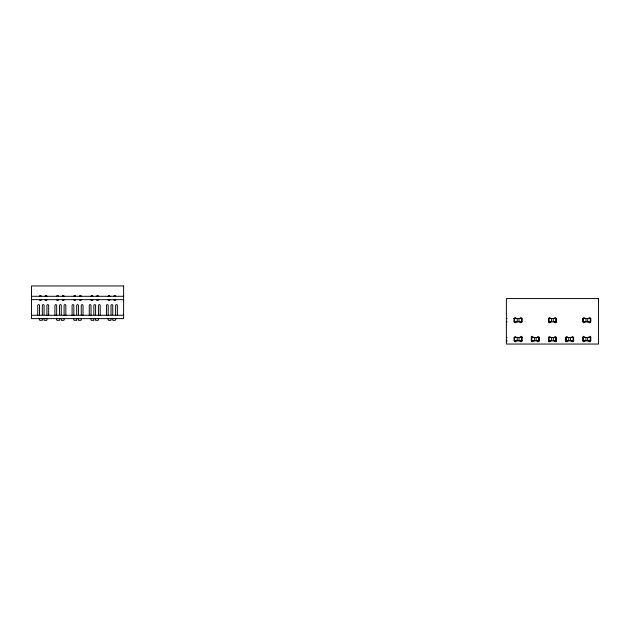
<?xml version="1.0" encoding="UTF-8"?>
<svg xmlns="http://www.w3.org/2000/svg" width="630" height="630" viewBox="0 0 630 630"><rect width="100%" height="100%" fill="white"/><g stroke="black" fill="none" stroke-linecap="round" stroke-linejoin="round"><path stroke-width="0.94" d="M556.259 341.696L556.447 337.475M573.434 341.696L573.615 341.184M31.5 296.297L123.614 296.297M31.5 299.659L123.614 299.659M31.5 315.268L123.614 315.268M506.386 318.512L507.174 318.512M513.836 318.512L522.097 318.512L522.097 321.867L514.064 321.867M556.55 318.512L548.447 318.512L548.447 321.867L556.55 321.867M506.386 321.867L507.174 321.867M506.386 337.475L507.174 337.475M539.532 337.475L531.271 337.475L531.271 340.83L539.272 340.83L539.272 337.475M556.55 337.475L548.447 337.475L548.628 341.696M565.354 337.475L573.615 337.475L573.615 340.83L565.354 340.83M506.386 340.83L507.174 340.83M548.447 340.83L556.55 340.83M565.803 341.696L565.614 337.475M590.499 319.134L590.499 318.512A0.882 0.882 0 0 0 589.617 317.63A0.882 0.882 0 0 0 588.743 318.512M590.499 321.654L590.499 321.867A0.882 0.882 0 0 1 589.617 322.741A0.882 0.882 0 0 1 588.743 321.867M590.499 336.239L590.499 337.893M590.499 340.413L590.499 340.83A0.882 0.882 0 0 1 589.617 341.712A0.882 0.882 0 0 1 588.743 340.83M590.302 318.512L590.302 321.867M590.302 337.475L590.302 340.83M587.672 318.512L587.672 321.867M587.672 337.475L587.672 340.83M585.916 318.512L585.916 321.867M585.916 337.475L585.916 340.83M583.278 318.512L583.278 321.867M583.278 337.475L583.278 340.83M583.081 319.134L583.081 318.512A0.882 0.882 0 0 1 583.963 317.63A0.882 0.882 0 0 1 584.837 318.512M583.081 321.654L583.081 321.867A0.882 0.882 0 0 0 583.963 322.741A0.882 0.882 0 0 0 584.837 321.867M583.081 336.239L583.081 337.893M583.081 340.413L583.081 340.83A0.882 0.882 0 0 0 583.963 341.712A0.882 0.882 0 0 0 584.837 340.83M573.324 337.893L573.324 337.475A0.882 0.882 0 0 0 572.449 336.601A0.882 0.882 0 0 0 571.567 337.475M573.324 340.413L573.324 340.83A0.882 0.882 0 0 1 572.449 341.712A0.882 0.882 0 0 1 571.567 340.83M573.127 337.475L573.127 340.83M570.497 337.475L570.497 340.83M568.74 337.475L568.74 340.83M566.102 337.475L566.102 340.83M567.669 340.83A0.882 0.882 0 0 1 566.787 341.712A0.882 0.882 0 0 1 565.913 340.83L565.913 337.475A0.882 0.882 0 0 1 566.787 336.601A0.882 0.882 0 0 1 567.669 337.475M556.447 318.512L556.447 321.867M554.4 340.83A0.882 0.882 0 0 0 555.274 341.712A0.882 0.882 0 0 0 556.156 340.83L556.156 337.475A0.882 0.882 0 0 0 555.274 336.601A0.882 0.882 0 0 0 554.4 337.475M555.959 318.512L555.959 321.867M555.959 337.475L555.959 340.83M553.321 318.512L553.321 321.867M553.321 337.475L553.321 340.83M551.565 318.512L551.565 321.867M551.565 337.475L551.565 340.83M548.935 318.512L548.935 321.867M548.935 337.475L548.935 340.83M550.494 340.83A0.882 0.882 0 0 1 549.612 341.712A0.882 0.882 0 0 1 548.738 340.83L548.738 337.475A0.882 0.882 0 0 1 549.612 336.601A0.882 0.882 0 0 1 550.494 337.475M537.225 340.83A0.882 0.882 0 0 0 538.099 341.712A0.882 0.882 0 0 0 538.981 340.83L538.981 337.475A0.882 0.882 0 0 0 538.099 336.601A0.882 0.882 0 0 0 537.225 337.475M538.784 337.475L538.784 340.83M536.154 337.475L536.154 340.83M534.398 337.475L534.398 340.83M531.759 337.475L531.759 340.83M531.562 336.239L531.562 337.893M531.562 340.413L531.562 340.83A0.882 0.882 0 0 0 532.444 341.712A0.882 0.882 0 0 0 533.319 340.83M521.805 319.134L521.805 318.512A0.882 0.882 0 0 0 520.931 317.63A0.882 0.882 0 0 0 520.049 318.512M521.805 321.654L521.805 321.867A0.882 0.882 0 0 1 520.931 322.741A0.882 0.882 0 0 1 520.049 321.867M521.805 336.239L521.805 337.893M521.805 340.413L521.805 340.83A0.882 0.882 0 0 1 520.931 341.712A0.882 0.882 0 0 1 520.049 340.83M521.609 318.512L521.609 321.867M521.609 337.475L521.609 340.83M518.978 318.512L518.978 321.867M518.978 337.475L518.978 340.83M517.222 318.512L517.222 321.867M517.222 337.475L517.222 340.83M514.584 318.512L514.584 321.867M514.584 337.475L514.584 340.83M516.151 340.83A0.882 0.882 0 0 1 515.269 341.712A0.882 0.882 0 0 1 514.395 340.83L514.395 337.475A0.882 0.882 0 0 1 515.269 336.601A0.882 0.882 0 0 1 516.151 337.475M514.096 318.512L514.096 321.867M117.369 315.268L117.369 305.511A0.882 0.882 0 0 0 116.487 304.629A0.882 0.882 0 0 0 115.605 305.511L115.605 315.449M115.904 318.623L115.416 320.339L112.778 320.339L112.778 318.489M115.605 296.51L115.605 296.297A0.882 0.882 0 0 0 114.731 295.423A0.882 0.882 0 0 0 113.849 296.297M112.778 314.779L112.778 305.511A0.882 0.882 0 0 0 111.904 304.629A0.882 0.882 0 0 0 111.022 305.511L111.022 314.779M111.022 318.489L111.022 320.339L108.391 320.339L107.903 318.623M108.195 296.51L108.195 296.297A0.882 0.882 0 0 1 109.069 295.423A0.882 0.882 0 0 1 109.951 296.297M108.195 315.449L108.195 305.511A0.882 0.882 0 0 0 107.313 304.629A0.882 0.882 0 0 0 106.438 305.511L106.438 315.268M100.194 315.268L100.194 305.511A0.882 0.882 0 0 0 99.312 304.629A0.882 0.882 0 0 0 98.438 305.511L98.438 315.449M98.729 318.623L98.241 320.339L95.603 320.339L95.603 318.489M98.438 296.51L98.438 296.297A0.882 0.882 0 0 0 97.555 295.423A0.882 0.882 0 0 0 96.681 296.297M95.603 314.779L95.603 305.511A0.882 0.882 0 0 0 94.728 304.629A0.882 0.882 0 0 0 93.846 305.511L93.846 314.779M93.846 318.489L93.846 320.339L91.216 320.339L90.728 318.623M91.019 296.51L91.019 296.297A0.882 0.882 0 0 1 91.901 295.423A0.882 0.882 0 0 1 92.775 296.297M91.019 315.449L91.019 305.511A0.882 0.882 0 0 0 90.145 304.629A0.882 0.882 0 0 0 89.263 305.511L89.263 315.268M83.018 315.268L83.018 305.511A0.882 0.882 0 0 0 82.144 304.629A0.882 0.882 0 0 0 81.262 305.511L81.262 315.449M81.553 318.623L81.065 320.339L78.435 320.339L78.435 318.489M81.262 296.51L81.262 296.297A0.882 0.882 0 0 0 80.388 295.423A0.882 0.882 0 0 0 79.506 296.297M78.435 314.779L78.435 305.511A0.882 0.882 0 0 0 77.553 304.629A0.882 0.882 0 0 0 76.679 305.511L76.679 314.779M76.679 318.489L76.679 320.339L74.041 320.339L73.553 318.623M73.844 296.51L73.844 296.297A0.882 0.882 0 0 1 74.726 295.423A0.882 0.882 0 0 1 75.6 296.297M73.844 315.449L73.844 305.511A0.882 0.882 0 0 0 72.97 304.629A0.882 0.882 0 0 0 72.088 305.511L72.088 315.268M65.843 315.268L65.843 305.511A0.882 0.882 0 0 0 64.969 304.629A0.882 0.882 0 0 0 64.087 305.511L64.087 315.449M64.386 318.623L63.898 320.339L61.26 320.339L61.26 318.489M64.087 296.51L64.087 296.297A0.882 0.882 0 0 0 63.213 295.423A0.882 0.882 0 0 0 62.331 296.297M61.26 314.779L61.26 305.511A0.882 0.882 0 0 0 60.386 304.629A0.882 0.882 0 0 0 59.504 305.511L59.504 314.779M59.504 318.489L59.504 320.339L56.873 320.339L56.385 318.623M56.676 296.51L56.676 296.297A0.882 0.882 0 0 1 57.55 295.423A0.882 0.882 0 0 1 58.432 296.297M56.676 315.449L56.676 305.511A0.882 0.882 0 0 0 55.794 304.629A0.882 0.882 0 0 0 54.92 305.511L54.92 315.268M48.675 315.268L48.675 305.511A0.882 0.882 0 0 0 47.793 304.629A0.882 0.882 0 0 0 46.919 305.511L46.919 315.449M47.211 318.623L46.722 320.339L44.084 320.339L44.084 318.489M46.919 296.51L46.919 296.297A0.882 0.882 0 0 0 46.037 295.423A0.882 0.882 0 0 0 45.163 296.297M44.084 314.779L44.084 305.511A0.882 0.882 0 0 0 43.21 304.629A0.882 0.882 0 0 0 42.328 305.511L42.328 314.779M42.328 318.489L42.328 320.339L39.698 320.339L39.21 318.623M39.501 296.51L39.501 296.297A0.882 0.882 0 0 1 40.383 295.423A0.882 0.882 0 0 1 41.257 296.297M39.501 315.449L39.501 305.511A0.882 0.882 0 0 0 38.627 304.629A0.882 0.882 0 0 0 37.745 305.511L37.745 315.268M588.743 337.475A0.882 0.882 0 0 1 589.617 336.601A0.882 0.882 0 0 1 590.499 337.475M583.081 337.475A0.882 0.882 0 0 1 583.963 336.601A0.882 0.882 0 0 1 584.837 337.475M531.562 337.475A0.882 0.882 0 0 1 532.444 336.601A0.882 0.882 0 0 1 533.319 337.475M520.049 337.475A0.882 0.882 0 0 1 520.931 336.601A0.882 0.882 0 0 1 521.805 337.475M590.499 340.83A0.882 0.882 0 0 1 589.877 340.578M583.703 340.578A0.882 0.882 0 0 1 583.081 340.83M556.156 340.83A0.882 0.882 0 0 1 555.534 340.578M549.36 340.578A0.882 0.882 0 0 1 548.738 340.83M521.805 340.83A0.882 0.882 0 0 1 521.183 340.578M515.009 340.578A0.882 0.882 0 0 1 514.395 340.83M573.324 340.83A0.882 0.882 0 0 1 572.702 340.578M566.527 340.578A0.882 0.882 0 0 1 565.913 340.83M538.981 340.83A0.882 0.882 0 0 1 538.359 340.578M532.185 340.578A0.882 0.882 0 0 1 531.562 340.83M554.4 321.867A0.882 0.882 0 0 0 555.274 322.741A0.882 0.882 0 0 0 556.156 321.867L556.156 318.512A0.882 0.882 0 0 0 555.274 317.63A0.882 0.882 0 0 0 554.4 318.512M550.494 318.512A0.882 0.882 0 0 0 549.612 317.63A0.882 0.882 0 0 0 548.738 318.512L548.738 321.867A0.882 0.882 0 0 0 549.612 322.741A0.882 0.882 0 0 0 550.494 321.867M516.151 318.512A0.882 0.882 0 0 0 515.269 317.63A0.882 0.882 0 0 0 514.395 318.512L514.395 321.867A0.882 0.882 0 0 0 515.269 322.741A0.882 0.882 0 0 0 516.151 321.867M81.262 318.623A0.882 0.882 0 0 1 80.782 318.481M74.324 318.481A0.882 0.882 0 0 1 73.844 318.623M64.087 318.623A0.882 0.882 0 0 1 63.606 318.481M57.157 318.481A0.882 0.882 0 0 1 56.676 318.623M115.605 299.659A0.882 0.882 0 0 1 114.731 300.534A0.882 0.882 0 0 1 113.849 299.659M109.951 299.659A0.882 0.882 0 0 1 109.069 300.534A0.882 0.882 0 0 1 108.195 299.659M81.262 299.659A0.882 0.882 0 0 1 80.388 300.534A0.882 0.882 0 0 1 79.506 299.659M75.6 299.659A0.882 0.882 0 0 1 74.726 300.534A0.882 0.882 0 0 1 73.844 299.659M46.919 299.659A0.882 0.882 0 0 1 46.037 300.534A0.882 0.882 0 0 1 45.163 299.659M41.257 299.659A0.882 0.882 0 0 1 40.383 300.534A0.882 0.882 0 0 1 39.501 299.659M58.432 299.659A0.882 0.882 0 0 1 57.55 300.534A0.882 0.882 0 0 1 56.676 299.659M64.087 299.659A0.882 0.882 0 0 1 63.213 300.534A0.882 0.882 0 0 1 62.331 299.659M92.775 299.659A0.882 0.882 0 0 1 91.901 300.534A0.882 0.882 0 0 1 91.019 299.659M98.438 299.659A0.882 0.882 0 0 1 97.555 300.534A0.882 0.882 0 0 1 96.681 299.659M115.605 318.623A0.882 0.882 0 0 1 115.125 318.481M39.981 318.481A0.882 0.882 0 0 1 39.501 318.623M46.919 318.623A0.882 0.882 0 0 1 46.439 318.481M91.5 318.481A0.882 0.882 0 0 1 91.019 318.623M98.438 318.623A0.882 0.882 0 0 1 97.957 318.481M108.675 318.481A0.882 0.882 0 0 1 108.195 318.623M123.614 285.949L31.5 285.949L31.5 318.623L123.614 318.623L123.614 285.949M598.5 298.573L506.386 298.573L506.386 344.051L598.5 344.051L598.5 298.573M590.822 318.512L582.789 318.512L582.789 321.867L590.822 321.867L590.79 318.512M522.097 337.475L514.096 337.475L514.096 340.83L522.097 340.83L522.097 337.475M590.79 337.475L582.789 337.475L582.789 340.83L590.79 340.83L590.79 337.475"/></g></svg>
